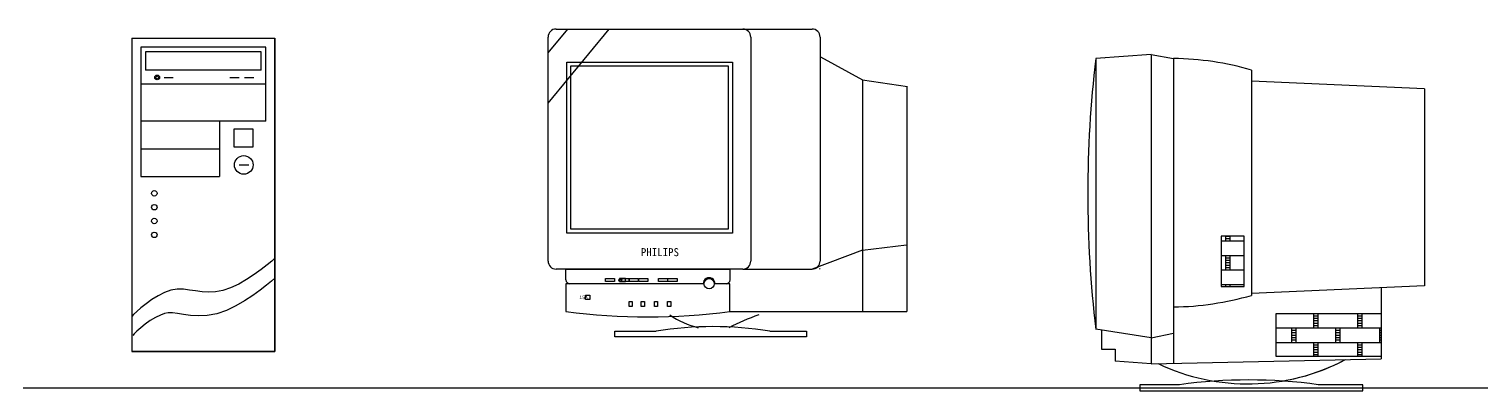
# Model space of a CAD drawing. Header units: inches. Extents: x 11.8 to 54.3, y 10.8 to 35.6.
# Drawn here: x 27.906 to 29.811, y 31.494 to 31.969 of the extents above; entities that cross this region are included whole.
import ezdxf

# ---------------------------------------------------------------- set-up
doc = ezdxf.new("R2010")
doc.units = ezdxf.units.IN
doc.header["$MEASUREMENT"] = 0
doc.layers.add('02', color=2, linetype='Continuous')
doc.layers.add('1', color=1, linetype='Continuous')
doc.styles.add('ROMANS', font='SimSun.ttf', dxfattribs={"height": 150})

msp = doc.modelspace()

# ---------------------------------------------------------------- linework, layer by layer
at = {"layer": '02'}
for p, q in [((28.0409, 31.9571), (28.0409, 31.5457)), ((28.0409, 31.9571), (28.2287, 31.9571)), ((28.2287, 31.5457), (28.2287, 31.9571)), ((28.5868, 31.9376), (28.6126, 31.9689)), ((28.5868, 31.8715), (28.667, 31.9689)), ((28.5868, 31.6645), (28.5868, 31.9584)), ((28.5973, 31.9689), (28.8421, 31.9689)), ((28.8421, 31.9689), (28.8421, 31.9689)), ((28.8421, 31.9689), (28.933, 31.9689)), ((28.8526, 31.9584), (28.8526, 31.6645)), ((28.9435, 31.9584), (28.9435, 31.6645)), ((28.2166, 31.945), (28.053, 31.945)), ((28.053, 31.945), (28.053, 31.8966)), ((28.2106, 31.939), (28.0591, 31.939)), ((28.0591, 31.939), (28.0591, 31.9148)), ((28.2106, 31.9148), (28.2106, 31.939)), ((28.2166, 31.8966), (28.2166, 31.945)), ((28.944, 31.9325), (28.999, 31.9024)), ((29.3775, 31.9355), (29.3051, 31.9303)), ((29.3775, 31.9355), (29.3775, 31.5298)), ((29.3775, 31.9355), (29.4072, 31.9303)), ((28.2106, 31.9148), (28.0591, 31.9148)), ((28.6116, 31.7012), (28.6116, 31.9253)), ((28.6116, 31.9253), (28.8285, 31.9253)), ((28.6168, 31.7065), (28.6168, 31.9205)), ((28.6168, 31.9205), (28.8232, 31.9205)), ((28.8232, 31.9205), (28.8232, 31.7065)), ((28.8285, 31.9253), (28.8285, 31.7012)), ((29.3051, 31.9303), (29.3051, 31.5749)), ((29.3165, 31.9303), (29.3165, 31.9303)), ((29.4072, 31.9303), (29.4072, 31.5304)), ((29.5093, 31.9151), (29.5093, 31.6194)), ((28.053, 31.8966), (28.053, 31.8482)), ((28.2166, 31.8966), (28.053, 31.8966)), ((28.0832, 31.9054), (28.0953, 31.9054)), ((28.1696, 31.9054), (28.1817, 31.9054)), ((28.1696, 31.9054), (28.1817, 31.9054)), ((28.1888, 31.9054), (28.2009, 31.9054)), ((28.2166, 31.8482), (28.2166, 31.8966)), ((28.999, 31.9024), (29.0581, 31.8935)), ((28.999, 31.9024), (28.999, 31.5981)), ((29.7361, 31.8903), (29.5093, 31.9003)), ((29.0575, 31.8936), (29.0575, 31.5981)), ((29.7361, 31.8903), (29.7361, 31.6319)), ((28.2166, 31.8482), (28.053, 31.8482)), ((28.053, 31.8482), (28.053, 31.8119)), ((28.1561, 31.8482), (28.1561, 31.8119)), ((28.053, 31.8119), (28.053, 31.7756)), ((28.053, 31.8119), (28.1561, 31.8119)), ((28.1561, 31.8119), (28.1561, 31.7756)), ((28.1817, 31.7906), (28.1945, 31.7906)), ((28.053, 31.7756), (28.1561, 31.7756)), ((28.8232, 31.7065), (28.6168, 31.7065)), ((28.8285, 31.7012), (28.6116, 31.7012)), ((28.999, 31.6789), (29.0569, 31.6858)), ((29.4696, 31.6972), (29.4696, 31.6313)), ((29.4998, 31.6972), (29.4696, 31.6972)), ((29.4998, 31.6905), (29.4696, 31.6905)), ((29.4757, 31.6905), (29.4757, 31.6972)), ((29.4815, 31.6968), (29.4757, 31.6968)), ((29.4815, 31.6936), (29.4757, 31.6936)), ((29.4815, 31.6905), (29.4815, 31.6972)), ((29.4998, 31.6313), (29.4998, 31.6972)), ((28.999, 31.6789), (28.933, 31.654)), ((29.4998, 31.6715), (29.4696, 31.6715)), ((29.4757, 31.6525), (29.4757, 31.6715)), ((29.4815, 31.6683), (29.4757, 31.6683)), ((29.4815, 31.6525), (29.4815, 31.6715)), ((28.8421, 31.654), (28.5973, 31.654)), ((28.6102, 31.654), (28.8254, 31.654)), ((28.6102, 31.6399), (28.6102, 31.654)), ((28.8254, 31.654), (28.8254, 31.6399)), ((28.8421, 31.654), (28.933, 31.654)), ((29.4998, 31.6525), (29.4696, 31.6525)), ((29.4815, 31.6651), (29.4757, 31.6651)), ((29.4815, 31.662), (29.4757, 31.662)), ((29.4815, 31.6588), (29.4757, 31.6588)), ((29.4815, 31.6556), (29.4757, 31.6556)), ((28.7913, 31.6345), (28.6102, 31.6345)), ((28.6102, 31.6345), (28.6102, 31.5981)), ((28.7912, 31.6347), (28.6155, 31.6347)), ((28.6622, 31.6375), (28.6622, 31.6415)), ((28.6622, 31.6415), (28.6741, 31.6415)), ((28.6741, 31.6375), (28.6622, 31.6375)), ((28.6741, 31.6415), (28.6741, 31.6375)), ((28.6807, 31.6415), (28.6807, 31.6375)), ((28.6884, 31.6415), (28.6807, 31.6415)), ((28.6807, 31.6375), (28.6884, 31.6375)), ((28.6814, 31.6375), (28.6814, 31.6415)), ((28.6814, 31.6415), (28.6933, 31.6415)), ((28.6933, 31.6375), (28.6814, 31.6375)), ((28.6884, 31.6375), (28.6884, 31.6415)), ((28.693, 31.6375), (28.693, 31.6415)), ((28.693, 31.6415), (28.7049, 31.6415)), ((28.7049, 31.6375), (28.693, 31.6375)), ((28.6933, 31.6415), (28.6933, 31.6375)), ((28.7049, 31.6415), (28.7049, 31.6375)), ((28.7059, 31.6415), (28.7178, 31.6415)), ((28.7059, 31.6375), (28.7059, 31.6415)), ((28.7178, 31.6375), (28.7059, 31.6375)), ((28.7178, 31.6415), (28.7178, 31.6375)), ((28.7315, 31.6375), (28.7315, 31.6415)), ((28.7315, 31.6415), (28.7434, 31.6415)), ((28.7434, 31.6375), (28.7315, 31.6375)), ((28.7434, 31.6415), (28.7434, 31.6375)), ((28.7441, 31.6375), (28.7441, 31.6415)), ((28.7441, 31.6415), (28.756, 31.6415)), ((28.756, 31.6375), (28.7441, 31.6375)), ((28.756, 31.6415), (28.756, 31.6375)), ((28.8202, 31.6347), (28.8047, 31.6347)), ((28.8253, 31.6345), (28.8047, 31.6345)), ((28.8253, 31.5981), (28.8253, 31.6345)), ((29.4998, 31.6334), (29.4696, 31.6334)), ((29.4696, 31.6313), (29.4998, 31.6313)), ((29.4757, 31.6313), (29.4757, 31.6334)), ((29.4815, 31.6313), (29.4815, 31.6334)), ((29.7361, 31.6319), (29.5093, 31.6219)), ((29.6794, 31.6294), (29.6794, 31.5361)), ((28.6361, 31.6139), (28.6361, 31.6196)), ((28.6361, 31.6196), (28.6418, 31.6196)), ((28.6418, 31.6139), (28.6361, 31.6139)), ((28.6418, 31.6196), (28.6418, 31.6139)), ((28.6932, 31.6116), (28.6973, 31.6116)), ((28.6932, 31.6047), (28.6932, 31.6116)), ((28.6973, 31.6116), (28.6973, 31.6047)), ((28.7091, 31.6116), (28.7132, 31.6116)), ((28.7091, 31.6047), (28.7091, 31.6116)), ((28.7132, 31.6116), (28.7132, 31.6047)), ((28.7263, 31.6047), (28.7263, 31.6116)), ((28.7263, 31.6116), (28.7305, 31.6116)), ((28.7305, 31.6116), (28.7305, 31.6047)), ((28.7436, 31.6116), (28.7477, 31.6116)), ((28.7436, 31.6047), (28.7436, 31.6116)), ((28.7477, 31.6116), (28.7477, 31.6047)), ((28.6973, 31.6047), (28.6932, 31.6047)), ((28.7132, 31.6047), (28.7091, 31.6047)), ((28.7305, 31.6047), (28.7263, 31.6047)), ((28.7477, 31.6047), (28.7436, 31.6047)), ((28.8253, 31.5981), (29.0575, 31.5981)), ((29.5418, 31.5956), (29.6794, 31.5956)), ((29.5418, 31.5393), (29.5418, 31.5956)), ((29.6794, 31.5954), (29.5418, 31.5954)), ((29.5622, 31.5954), (29.5622, 31.5956)), ((29.5679, 31.5954), (29.5679, 31.5956)), ((29.591, 31.5764), (29.591, 31.5954)), ((29.5967, 31.5923), (29.591, 31.5923)), ((29.5967, 31.5891), (29.591, 31.5891)), ((29.5967, 31.5764), (29.5967, 31.5954)), ((29.6198, 31.5954), (29.6198, 31.5956)), ((29.6255, 31.5954), (29.6255, 31.5956)), ((29.6486, 31.5764), (29.6486, 31.5954)), ((29.6543, 31.5923), (29.6486, 31.5923)), ((29.6543, 31.5891), (29.6486, 31.5891)), ((29.6543, 31.5764), (29.6543, 31.5954)), ((29.6774, 31.5954), (29.6774, 31.5956)), ((29.6794, 31.5956), (29.6794, 31.5393)), ((28.6743, 31.5726), (28.7285, 31.5726)), ((28.6743, 31.565), (28.6743, 31.5726)), ((28.8776, 31.5726), (28.9256, 31.5726)), ((28.9256, 31.5726), (28.9256, 31.565)), ((29.3775, 31.5638), (29.3051, 31.5749)), ((29.3128, 31.5737), (29.3128, 31.5489)), ((29.6794, 31.5764), (29.5418, 31.5764)), ((29.5622, 31.5574), (29.5622, 31.5764)), ((29.5679, 31.5732), (29.5622, 31.5732)), ((29.5679, 31.5701), (29.5622, 31.5701)), ((29.5679, 31.5574), (29.5679, 31.5764)), ((29.5967, 31.5859), (29.591, 31.5859)), ((29.5967, 31.5827), (29.591, 31.5827)), ((29.5967, 31.5796), (29.591, 31.5796)), ((29.6198, 31.5574), (29.6198, 31.5764)), ((29.6255, 31.5732), (29.6198, 31.5732)), ((29.6255, 31.5701), (29.6198, 31.5701)), ((29.6255, 31.5574), (29.6255, 31.5764)), ((29.6543, 31.5859), (29.6486, 31.5859)), ((29.6543, 31.5827), (29.6486, 31.5827)), ((29.6543, 31.5796), (29.6486, 31.5796)), ((29.6774, 31.5574), (29.6774, 31.5764)), ((29.6794, 31.5732), (29.6774, 31.5732)), ((29.6794, 31.5701), (29.6774, 31.5701)), ((28.9256, 31.565), (28.6743, 31.565)), ((29.3775, 31.5638), (29.4072, 31.5699)), ((29.6794, 31.5574), (29.5418, 31.5574)), ((29.5679, 31.5669), (29.5622, 31.5669)), ((29.5679, 31.5637), (29.5622, 31.5637)), ((29.5679, 31.5606), (29.5622, 31.5606)), ((29.591, 31.5393), (29.591, 31.5574)), ((29.5967, 31.5542), (29.591, 31.5542)), ((29.5967, 31.5511), (29.591, 31.5511)), ((29.5967, 31.5393), (29.5967, 31.5574)), ((29.6255, 31.5669), (29.6198, 31.5669)), ((29.6255, 31.5637), (29.6198, 31.5637)), ((29.6255, 31.5606), (29.6198, 31.5606)), ((29.6486, 31.5393), (29.6486, 31.5574)), ((29.6543, 31.5542), (29.6486, 31.5542)), ((29.6543, 31.5511), (29.6486, 31.5511)), ((29.6543, 31.5393), (29.6543, 31.5574)), ((29.6794, 31.5669), (29.6774, 31.5669)), ((29.6794, 31.5637), (29.6774, 31.5637)), ((29.6794, 31.5606), (29.6774, 31.5606)), ((29.3128, 31.5489), (29.3307, 31.5489)), ((29.3307, 31.5489), (29.3307, 31.5333)), ((29.3775, 31.5298), (29.3307, 31.5333)), ((29.3775, 31.5298), (29.6794, 31.5361)), ((29.6794, 31.5393), (29.5418, 31.5393)), ((29.5967, 31.5479), (29.591, 31.5479)), ((29.5967, 31.5447), (29.591, 31.5447)), ((29.5967, 31.5416), (29.591, 31.5416)), ((29.6543, 31.5479), (29.6486, 31.5479)), ((29.6543, 31.5447), (29.6486, 31.5447)), ((29.6543, 31.5416), (29.6486, 31.5416)), ((29.3629, 31.5022), (29.3629, 31.494)), ((29.4147, 31.5022), (29.3629, 31.5022)), ((29.3629, 31.494), (29.6555, 31.494)), ((29.6555, 31.5022), (29.5969, 31.5022)), ((29.6555, 31.494), (29.6555, 31.5022))]:
    msp.add_line(p, q, dxfattribs=at)
msp.add_lwpolyline([(28.1753, 31.8138), (28.1753, 31.838), (28.1995, 31.838), (28.1995, 31.8138)], close=True, dxfattribs=at)
for points in [[(28.2287, 31.6682), (28.2245, 31.6645), (28.2183, 31.6594), (28.2105, 31.6533), (28.2014, 31.6468), (28.1915, 31.6403), (28.1811, 31.6343), (28.1706, 31.6293), (28.1604, 31.6257), (28.1508, 31.6239), (28.1417, 31.6235), (28.1331, 31.6241), (28.1247, 31.6253), (28.1166, 31.6265), (28.1086, 31.6274), (28.1005, 31.6274), (28.0923, 31.6261), (28.0838, 31.6232), (28.0754, 31.619), (28.0672, 31.6139), (28.0597, 31.6085), (28.053, 31.6031), (28.0474, 31.5982), (28.0433, 31.5943), (28.0409, 31.5918)], [(28.2287, 31.6422), (28.2243, 31.6382), (28.2176, 31.6327), (28.2092, 31.6263), (28.1995, 31.6193), (28.1888, 31.6123), (28.1772, 31.6056), (28.1651, 31.5998), (28.1524, 31.5953), (28.1399, 31.593), (28.1282, 31.5925), (28.1178, 31.5932), (28.1087, 31.5945), (28.1009, 31.5957), (28.0943, 31.5964), (28.0888, 31.5964), (28.0839, 31.5956), (28.0784, 31.5937), (28.072, 31.5905), (28.0652, 31.5863), (28.0586, 31.5816), (28.0527, 31.5768), (28.0477, 31.5724), (28.0442, 31.5691), (28.0421, 31.5669)]]:
    msp.add_lwpolyline(points, dxfattribs=at)
for centre, radius in [((28.0742, 31.9054), 0.00312), ((28.0742, 31.9054), 0.00191), ((28.1878, 31.7906), 0.0122), ((28.0705, 31.7533), 0.00363), ((28.0705, 31.7351), 0.00363), ((28.0705, 31.717), 0.00363), ((28.0705, 31.6988), 0.00363), ((28.6815, 31.6395), 0.00194), ((28.798, 31.6348), 0.00671)]:
    msp.add_circle(centre, radius, dxfattribs=at)
for centre, radius, start, end in [((28.5973, 31.9584), 0.0105, 90, 180), ((28.8421, 31.9584), 0.0105, 0, 90), ((28.933, 31.9584), 0.0105, 0, 90), ((30.8058, 31.7526), 1.5112, 173.2468, 186.7532), ((29.4013, 31.5408), 0.3896, 73.9117, 89.1309), ((28.5973, 31.6645), 0.0105, 180, 270), ((28.8421, 31.6645), 0.0105, 270, 0), ((28.933, 31.6645), 0.0105, 270, 0), ((28.943, 31.6545), 0.000525, 270, 0), ((28.6155, 31.6399), 0.00525, 180, 270), ((28.798, 31.6348), 0.00776, 357.8877, 182.1123), ((28.8202, 31.6399), 0.00525, 270, 0), ((29.4013, 31.9938), 0.3896, 270.8691, 286.0883), ((28.7178, 32.42), 0.8289, 262.544, 277.456), ((28.8134, 31.6939), 0.1205, 236.2091, 255.7999), ((28.9597, 31.3154), 0.2948, 109.1446, 117.4715), ((28.8031, 31.1018), 0.4766, 81.0035, 98.9965), ((29.5044, 31.7764), 0.2731, 244.4751, 297.9348), ((29.5044, 31.7764), 0.2731, 279.5151, 297.9348), ((29.5058, 30.8498), 0.6587, 82.0481, 97.9519)]:
    msp.add_arc(centre, radius, start, end, dxfattribs=at)
at = {"layer": '1'}
msp.add_line((12.1152, 31.4983), (32.4414, 31.4983), dxfattribs=at)

# ---------------------------------------------------------------- texts
at = {"layer": '02', "style": 'ROMANS'}
for s, height, p in [('PHILIPS', 0.0105, (28.7085, 31.6709)), ('15A', 0.00472, (28.6278, 31.6145))]:
    msp.add_text(s, height=height, dxfattribs=at).set_placement(p)

# ---------------------------------------------------------------- meshes
at = {"layer": '02'}
mesh = msp.add_polyface(dxfattribs=at)
corners = [(28.2287, 31.5457), (28.2287, 31.5457, -0.484), (28.2287, 31.9571, -0.484), (28.2287, 31.9571)]
mesh.append_faces([[corners[k] for k in face] for face in [(0, 1, 2), (2, 3, 0)]], dxfattribs={"vtx2": -1})
mesh = msp.add_polyface(dxfattribs=at)
corners = [(28.0409, 31.5457, -0.484), (28.2287, 31.5457, -0.484), (28.2287, 31.5457), (28.0409, 31.5457)]
mesh.append_faces([[corners[k] for k in face] for face in [(0, 1, 2), (2, 3, 0)]], dxfattribs={"vtx2": -1})

doc.saveas('drawing.dxf')
